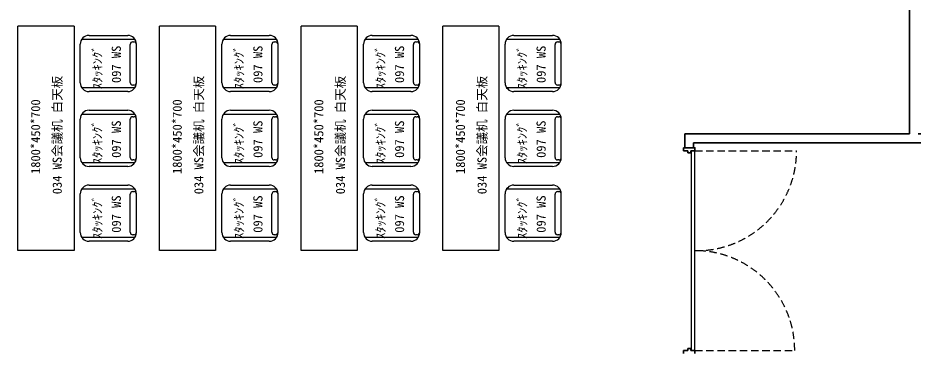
# Model space of a CAD drawing. Units: millimetres at full size, sheet at 1:50; details may follow other scales. Extents: x -14675 to 15005, y -12610 to 11367.
# Drawn here: x -7529 to -355, y -7970 to -5300 of the extents above; entities that cross this region are included whole.
import ezdxf
from ezdxf.enums import TextEntityAlignment as Align

# ---------------------------------------------------------------- set-up
doc = ezdxf.new("R2010")
doc.units = ezdxf.units.MM
doc.header["$LTSCALE"] = 50
doc.linetypes.add('DASHED1', pattern=[1.8, 1.2, -0.6])
doc.layers.add('0-3', color=7, linetype='Continuous', lineweight=25)
doc.layers.add('0-4', color=7, linetype='Continuous', lineweight=25)
doc.styles.add('ＭＳ ゴシック', font='')
doc.styles.get('ＭＳ ゴシック').set_extended_font_data('MS Gothic')

msp = doc.modelspace()

# ---------------------------------------------------------------- linework, layer by layer
at = {"layer": '0-3', "color": 3, "lineweight": 35}
for p, q in [((-383.59, -1815.28), (-383.59, -6230.28)), ((-383.59, -6230.28), (-2183.59, -6230.28)), ((-2183.59, -6340.28), (-2183.59, -6230.28)), ((-2113.59, -6340.28), (-2113.59, -6300.28)), ((-2193.59, -6365.28), (-2193.59, -6340.28)), ((-2160.59, -6365.28), (-2193.59, -6365.28)), ((-2160.59, -6380.28), (-2160.59, -6365.28)), ((-2136.59, -6380.28), (-2160.59, -6380.28)), ((-2136.59, -6380.28), (-2136.59, -6365.28)), ((-2103.59, -6365.28), (-2136.59, -6365.28)), ((-2160.59, -7965.28), (-2160.59, -7950.28)), ((-2136.59, -7950.28), (-2160.59, -7950.28)), ((-2136.59, -7965.28), (-2136.59, -7950.28)), ((-2193.59, -7990.28), (-2193.59, -7965.28)), ((-2160.59, -7965.28), (-2193.59, -7965.28)), ((-2103.59, -7965.28), (-2136.59, -7965.28)), ((-2103.59, -7990.28), (-2103.59, -7965.28))]:
    msp.add_line(p, q, dxfattribs=at)
at = {"layer": '0-3'}
for p, q in [((-2133.59, -6365.28), (-2133.59, -7965.28)), ((-2103.59, -7965.28), (-2103.59, -6365.28))]:
    msp.add_line(p, q, dxfattribs=at)
at = {"layer": '0-3', "linetype": 'DASHED1'}
for p, q in [((-2103.59, -6365.28), (-1288.45, -6365.28)), ((-2103.59, -7965.28), (-1303.59, -7965.28))]:
    msp.add_line(p, q, dxfattribs=at)
at = {"layer": '0-3', "color": 3, "lineweight": 35}
for points in [[(-313.59, -6230.28), (1486.41, -6230.28), (1486.41, -6300.28), (-2113.59, -6300.28)], [(-2103.59, -6365.28), (-2103.59, -6340.28), (-2193.59, -6340.28)]]:
    msp.add_lwpolyline(points, dxfattribs=at)
at = {"layer": '0-3', "linetype": 'DASHED1'}
for centre, radius, start, end in [((-2088.59, -6365.28), 800.14, 268.92593, 0), ((-2103.59, -7965.28), 800, 0, 89.99991)]:
    msp.add_arc(centre, radius, start, end, dxfattribs=at)
at = {"layer": '0-4'}
for p, q in [((-7528.86, -7165.28), (-7528.86, -5365.28)), ((-7078.86, -5365.28), (-7528.86, -5365.28)), ((-7078.86, -5365.28), (-7078.86, -7165.28)), ((-6394, -7165.28), (-6394, -5365.28)), ((-5944, -5365.28), (-6394, -5365.28)), ((-5944, -5365.28), (-5944, -7165.28)), ((-5259.14, -7165.28), (-5259.14, -5365.28)), ((-4809.14, -5365.28), (-5259.14, -5365.28)), ((-4809.14, -5365.28), (-4809.14, -7165.28)), ((-4124.28, -7165.28), (-4124.28, -5365.28)), ((-3674.28, -5365.28), (-4124.28, -5365.28)), ((-3674.28, -5365.28), (-3674.28, -7165.28)), ((-6958.86, -5440.28), (-6648.86, -5440.28)), ((-5824, -5440.28), (-5514, -5440.28)), ((-4689.14, -5440.28), (-4379.14, -5440.28)), ((-3554.28, -5440.28), (-3244.28, -5440.28)), ((-7028.86, -5820.28), (-7028.86, -5510.28)), ((-7015.76, -5470.28), (-6591.96, -5470.28)), ((-6628.86, -5818.15), (-6628.86, -5512.42)), ((-6608.86, -5492.42), (-6598.86, -5492.42)), ((-6578.86, -5818.15), (-6578.86, -5512.42)), ((-5894, -5820.28), (-5894, -5510.28)), ((-5880.9, -5470.28), (-5457.1, -5470.28)), ((-5494, -5818.15), (-5494, -5512.42)), ((-5474, -5492.42), (-5464, -5492.42)), ((-5444, -5818.15), (-5444, -5512.42)), ((-4759.14, -5820.28), (-4759.14, -5510.28)), ((-4746.04, -5470.28), (-4322.24, -5470.28)), ((-4359.14, -5818.15), (-4359.14, -5512.42)), ((-4339.14, -5492.42), (-4329.14, -5492.42)), ((-4309.14, -5818.15), (-4309.14, -5512.42)), ((-3624.28, -5820.28), (-3624.28, -5510.28)), ((-3611.18, -5470.28), (-3187.38, -5470.28)), ((-3224.28, -5818.15), (-3224.28, -5512.42)), ((-3204.28, -5492.42), (-3194.28, -5492.42)), ((-3174.28, -5818.15), (-3174.28, -5512.42)), ((-6591.42, -5860.28), (-7015.76, -5860.28)), ((-6598.86, -5838.15), (-6608.86, -5838.15)), ((-5456.56, -5860.28), (-5880.9, -5860.28)), ((-5464, -5838.15), (-5474, -5838.15)), ((-4321.69, -5860.28), (-4746.04, -5860.28)), ((-4329.14, -5838.15), (-4339.14, -5838.15)), ((-3186.83, -5860.28), (-3611.18, -5860.28)), ((-3194.28, -5838.15), (-3204.28, -5838.15)), ((-6648.86, -5890.28), (-6958.86, -5890.28)), ((-5514, -5890.28), (-5824, -5890.28)), ((-4379.14, -5890.28), (-4689.14, -5890.28)), ((-3244.28, -5890.28), (-3554.28, -5890.28)), ((-7015.76, -6070.28), (-6591.96, -6070.28)), ((-6958.86, -6040.28), (-6648.86, -6040.28)), ((-6608.86, -6092.42), (-6598.86, -6092.42)), ((-5880.9, -6070.28), (-5457.1, -6070.28)), ((-5824, -6040.28), (-5514, -6040.28)), ((-5474, -6092.42), (-5464, -6092.42)), ((-4746.04, -6070.28), (-4322.24, -6070.28)), ((-4689.14, -6040.28), (-4379.14, -6040.28)), ((-4339.14, -6092.42), (-4329.14, -6092.42)), ((-3611.18, -6070.28), (-3187.38, -6070.28)), ((-3554.28, -6040.28), (-3244.28, -6040.28)), ((-3204.28, -6092.42), (-3194.28, -6092.42)), ((-7028.86, -6420.28), (-7028.86, -6110.28)), ((-6628.86, -6418.15), (-6628.86, -6112.42)), ((-6578.86, -6418.15), (-6578.86, -6112.42)), ((-5894, -6420.28), (-5894, -6110.28)), ((-5494, -6418.15), (-5494, -6112.42)), ((-5444, -6418.15), (-5444, -6112.42)), ((-4759.14, -6420.28), (-4759.14, -6110.28)), ((-4359.14, -6418.15), (-4359.14, -6112.42)), ((-4309.14, -6418.15), (-4309.14, -6112.42)), ((-3624.28, -6420.28), (-3624.28, -6110.28)), ((-3224.28, -6418.15), (-3224.28, -6112.42)), ((-3174.28, -6418.15), (-3174.28, -6112.42)), ((-6598.86, -6438.15), (-6608.86, -6438.15)), ((-5464, -6438.15), (-5474, -6438.15)), ((-4329.14, -6438.15), (-4339.14, -6438.15)), ((-3194.28, -6438.15), (-3204.28, -6438.15)), ((-6591.42, -6460.28), (-7015.76, -6460.28)), ((-6648.86, -6490.28), (-6958.86, -6490.28)), ((-5456.56, -6460.28), (-5880.9, -6460.28)), ((-5514, -6490.28), (-5824, -6490.28)), ((-4321.69, -6460.28), (-4746.04, -6460.28)), ((-4379.14, -6490.28), (-4689.14, -6490.28)), ((-3186.83, -6460.28), (-3611.18, -6460.28)), ((-3244.28, -6490.28), (-3554.28, -6490.28)), ((-7015.76, -6670.28), (-6591.96, -6670.28)), ((-6958.86, -6640.28), (-6648.86, -6640.28)), ((-5880.9, -6670.28), (-5457.1, -6670.28)), ((-5824, -6640.28), (-5514, -6640.28)), ((-4746.04, -6670.28), (-4322.24, -6670.28)), ((-4689.14, -6640.28), (-4379.14, -6640.28)), ((-3611.18, -6670.28), (-3187.38, -6670.28)), ((-3554.28, -6640.28), (-3244.28, -6640.28)), ((-7028.86, -7020.28), (-7028.86, -6710.28)), ((-6628.86, -7018.15), (-6628.86, -6712.42)), ((-6608.86, -6692.42), (-6598.86, -6692.42)), ((-6578.86, -7018.15), (-6578.86, -6712.42)), ((-5894, -7020.28), (-5894, -6710.28)), ((-5494, -7018.15), (-5494, -6712.42)), ((-5474, -6692.42), (-5464, -6692.42)), ((-5444, -7018.15), (-5444, -6712.42)), ((-4759.14, -7020.28), (-4759.14, -6710.28)), ((-4359.14, -7018.15), (-4359.14, -6712.42)), ((-4339.14, -6692.42), (-4329.14, -6692.42)), ((-4309.14, -7018.15), (-4309.14, -6712.42)), ((-3624.28, -7020.28), (-3624.28, -6710.28)), ((-3224.28, -7018.15), (-3224.28, -6712.42)), ((-3204.28, -6692.42), (-3194.28, -6692.42)), ((-3174.28, -7018.15), (-3174.28, -6712.42)), ((-6591.42, -7060.28), (-7015.76, -7060.28)), ((-6648.86, -7090.28), (-6958.86, -7090.28)), ((-6598.86, -7038.15), (-6608.86, -7038.15)), ((-5456.56, -7060.28), (-5880.9, -7060.28)), ((-5514, -7090.28), (-5824, -7090.28)), ((-5464, -7038.15), (-5474, -7038.15)), ((-4321.69, -7060.28), (-4746.04, -7060.28)), ((-4379.14, -7090.28), (-4689.14, -7090.28)), ((-4329.14, -7038.15), (-4339.14, -7038.15)), ((-3186.83, -7060.28), (-3611.18, -7060.28)), ((-3244.28, -7090.28), (-3554.28, -7090.28)), ((-3194.28, -7038.15), (-3204.28, -7038.15)), ((-7078.86, -7165.28), (-7528.86, -7165.28)), ((-5944, -7165.28), (-6394, -7165.28)), ((-4809.14, -7165.28), (-5259.14, -7165.28)), ((-3674.28, -7165.28), (-4124.28, -7165.28))]:
    msp.add_line(p, q, dxfattribs=at)
for centre, radius, start, end in [((-6958.86, -5510.28), 70, 90, 180), ((-6648.86, -5510.28), 70, 0, 90), ((-5824, -5510.28), 70, 90, 180), ((-5514, -5510.28), 70, 0, 90), ((-4689.14, -5510.28), 70, 90, 180), ((-4379.14, -5510.28), 70, 0, 90), ((-3554.28, -5510.28), 70, 90, 180), ((-3244.28, -5510.28), 70, 0, 90), ((-6608.86, -5512.42), 20, 90, 180), ((-6598.86, -5512.42), 20, 0, 90), ((-5474, -5512.42), 20, 90, 180), ((-5464, -5512.42), 20, 0, 90), ((-4339.14, -5512.42), 20, 90, 180), ((-4329.14, -5512.42), 20, 0, 90), ((-3204.28, -5512.42), 20, 90, 180), ((-3194.28, -5512.42), 20, 0, 90), ((-6958.86, -5820.28), 70, 180, 270), ((-6648.86, -5820.28), 70, 270, 0), ((-6608.86, -5818.15), 20, 180, 270), ((-6598.86, -5818.15), 20, 270, 0), ((-5824, -5820.28), 70, 180, 270), ((-5514, -5820.28), 70, 270, 0), ((-5474, -5818.15), 20, 180, 270), ((-5464, -5818.15), 20, 270, 0), ((-4689.14, -5820.28), 70, 180, 270), ((-4379.14, -5820.28), 70, 270, 0), ((-4339.14, -5818.15), 20, 180, 270), ((-4329.14, -5818.15), 20, 270, 0), ((-3554.28, -5820.28), 70, 180, 270), ((-3244.28, -5820.28), 70, 270, 0), ((-3204.28, -5818.15), 20, 180, 270), ((-3194.28, -5818.15), 20, 270, 0), ((-6958.86, -6110.28), 70, 90, 180), ((-6648.86, -6110.28), 70, 0, 90), ((-6608.86, -6112.42), 20, 90, 180), ((-6598.86, -6112.42), 20, 0, 90), ((-5824, -6110.28), 70, 90, 180), ((-5514, -6110.28), 70, 0, 90), ((-5474, -6112.42), 20, 90, 180), ((-5464, -6112.42), 20, 0, 90), ((-4689.14, -6110.28), 70, 90, 180), ((-4379.14, -6110.28), 70, 0, 90), ((-4339.14, -6112.42), 20, 90, 180), ((-4329.14, -6112.42), 20, 0, 90), ((-3554.28, -6110.28), 70, 90, 180), ((-3244.28, -6110.28), 70, 0, 90), ((-3204.28, -6112.42), 20, 90, 180), ((-3194.28, -6112.42), 20, 0, 90), ((-6958.86, -6420.28), 70, 180, 270), ((-6648.86, -6420.28), 70, 270, 0), ((-6608.86, -6418.15), 20, 180, 270), ((-6598.86, -6418.15), 20, 270, 0), ((-5824, -6420.28), 70, 180, 270), ((-5514, -6420.28), 70, 270, 0), ((-5474, -6418.15), 20, 180, 270), ((-5464, -6418.15), 20, 270, 0), ((-4689.14, -6420.28), 70, 180, 270), ((-4379.14, -6420.28), 70, 270, 0), ((-4339.14, -6418.15), 20, 180, 270), ((-4329.14, -6418.15), 20, 270, 0), ((-3554.28, -6420.28), 70, 180, 270), ((-3244.28, -6420.28), 70, 270, 0), ((-3204.28, -6418.15), 20, 180, 270), ((-3194.28, -6418.15), 20, 270, 0), ((-6958.86, -6710.28), 70, 90, 180), ((-6648.86, -6710.28), 70, 0, 90), ((-5824, -6710.28), 70, 90, 180), ((-5514, -6710.28), 70, 0, 90), ((-4689.14, -6710.28), 70, 90, 180), ((-4379.14, -6710.28), 70, 0, 90), ((-3554.28, -6710.28), 70, 90, 180), ((-3244.28, -6710.28), 70, 0, 90), ((-6608.86, -6712.42), 20, 90, 180), ((-6598.86, -6712.42), 20, 0, 90), ((-5474, -6712.42), 20, 90, 180), ((-5464, -6712.42), 20, 0, 90), ((-4339.14, -6712.42), 20, 90, 180), ((-4329.14, -6712.42), 20, 0, 90), ((-3204.28, -6712.42), 20, 90, 180), ((-3194.28, -6712.42), 20, 0, 90), ((-6958.86, -7020.28), 70, 180, 270), ((-6648.86, -7020.28), 70, 270, 0), ((-6608.86, -7018.15), 20, 180, 270), ((-6598.86, -7018.15), 20, 270, 0), ((-5824, -7020.28), 70, 180, 270), ((-5514, -7020.28), 70, 270, 0), ((-5474, -7018.15), 20, 180, 270), ((-5464, -7018.15), 20, 270, 0), ((-4689.14, -7020.28), 70, 180, 270), ((-4379.14, -7020.28), 70, 270, 0), ((-4339.14, -7018.15), 20, 180, 270), ((-4329.14, -7018.15), 20, 270, 0), ((-3554.28, -7020.28), 70, 180, 270), ((-3244.28, -7020.28), 70, 270, 0), ((-3204.28, -7018.15), 20, 180, 270), ((-3194.28, -7018.15), 20, 270, 0)]:
    msp.add_arc(centre, radius, start, end, dxfattribs=at)

# ---------------------------------------------------------------- texts
at = {"layer": '0-4', "color": 4, "style": 'ＭＳ ゴシック'}
for s, p in [('ｽﾀｯｷﾝｸﾞ', (-6833.42, -5871.81)), ('097 WS', (-6681.78, -5821.8)), ('ｽﾀｯｷﾝｸﾞ', (-5698.56, -5871.81)), ('097 WS', (-5546.92, -5821.8)), ('ｽﾀｯｷﾝｸﾞ', (-4563.7, -5871.81)), ('097 WS', (-4412.05, -5821.8)), ('ｽﾀｯｷﾝｸﾞ', (-3428.84, -5871.81)), ('097 WS', (-3277.19, -5821.8)), ('034 WS会議机 白天板', (-7155.51, -6713.34)), ('034 WS会議机 白天板', (-6020.65, -6713.34)), ('034 WS会議机 白天板', (-4885.78, -6713.34)), ('034 WS会議机 白天板', (-3750.92, -6713.34)), ('1800*450*700', (-7328.69, -6551.08)), ('1800*450*700', (-6193.83, -6551.08)), ('1800*450*700', (-5058.97, -6551.08)), ('1800*450*700', (-3924.11, -6551.08)), ('ｽﾀｯｷﾝｸﾞ', (-6833.42, -6471.8)), ('097 WS', (-6681.78, -6421.8)), ('ｽﾀｯｷﾝｸﾞ', (-5698.56, -6471.8)), ('097 WS', (-5546.92, -6421.8)), ('ｽﾀｯｷﾝｸﾞ', (-4563.7, -6471.8)), ('097 WS', (-4412.05, -6421.8)), ('ｽﾀｯｷﾝｸﾞ', (-3428.84, -6471.8)), ('097 WS', (-3277.19, -6421.8)), ('097 WS', (-6681.78, -7021.8)), ('097 WS', (-5546.92, -7021.8)), ('097 WS', (-4412.05, -7021.8)), ('097 WS', (-3277.19, -7021.8)), ('ｽﾀｯｷﾝｸﾞ', (-6833.42, -7071.8)), ('ｽﾀｯｷﾝｸﾞ', (-5698.56, -7071.8)), ('ｽﾀｯｷﾝｸﾞ', (-4563.7, -7071.8)), ('ｽﾀｯｷﾝｸﾞ', (-3428.84, -7071.8))]:
    msp.add_text(s, height=73.31, rotation=90, dxfattribs=at).set_placement(p, align=Align.BOTTOM_LEFT)

doc.saveas('drawing.dxf')
